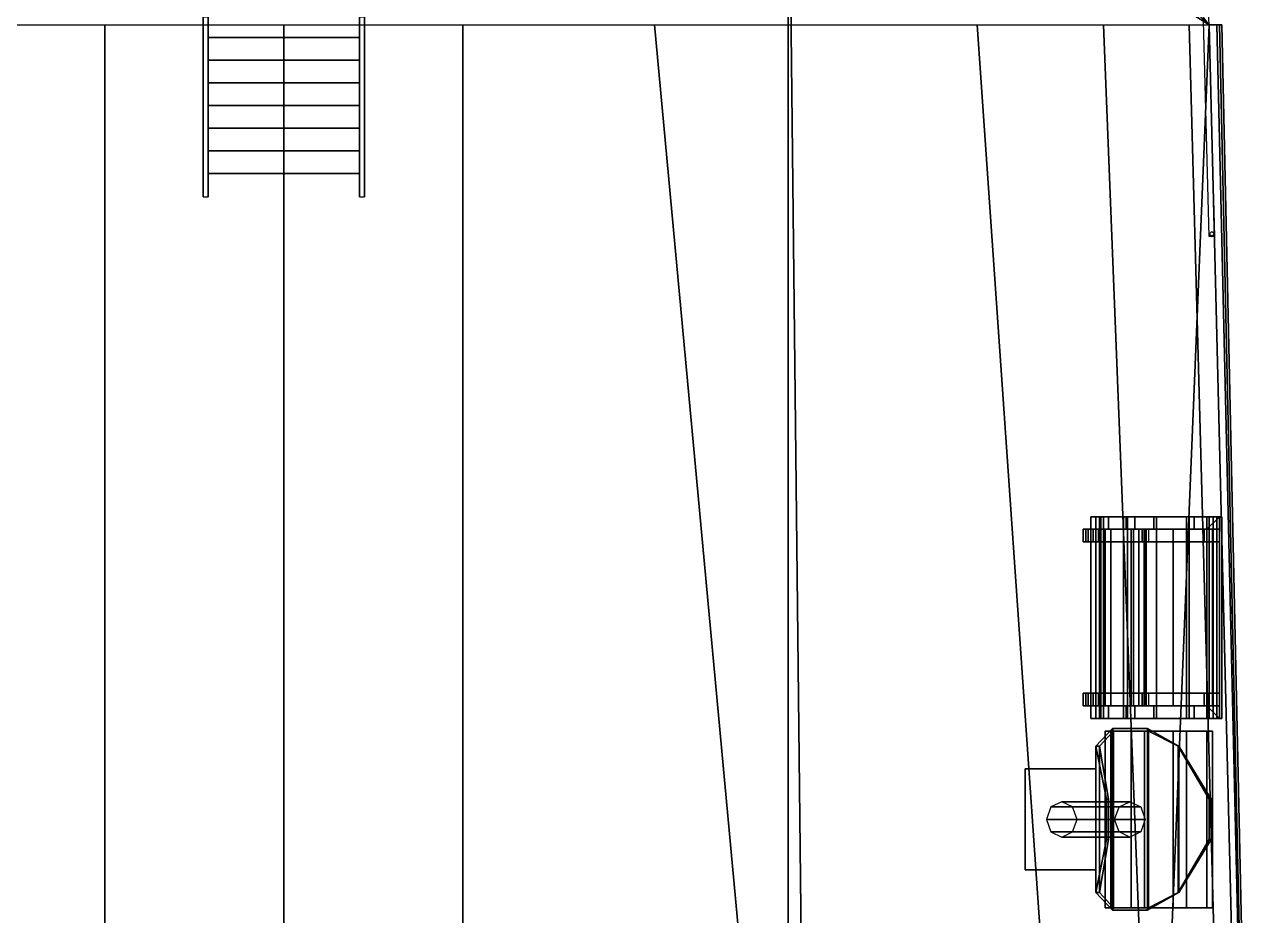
# Model space of a CAD drawing. Header units: millimetres. Extents: x -4 to 4, y -37.4 to 54.3.
# Drawn here: x -1.028 to 3.88, y 15.3 to 18.83 of the extents above; entities that cross this region are included whole.
import ezdxf

# ---------------------------------------------------------------- set-up
doc = ezdxf.new("R2010")
doc.units = ezdxf.units.MM
doc.layers.add('r2', color=5, linetype='Continuous')
doc.layers.add('superstructure', color=3, linetype='Continuous')

msp = doc.modelspace()

# ---------------------------------------------------------------- linework, layer by layer
for points in [[(-1.47, 18.83, -2.05), (-0.71, 18.83, -2.23), (-0.71, 11.49, -2.42), (-2.15, 11.49, -2.05)], [(-0.71, 18.83, -2.23), (0, 18.83, -2.38), (0, 11.49, -2.62), (-0.71, 11.49, -2.42)], [(0, 11.49, -2.62), (0, 18.83, -2.38), (0.71, 18.83, -2.23), (0.71, 11.49, -2.42)], [(0.71, 11.49, -2.42), (0.71, 18.83, -2.23), (1.47, 18.83, -2.05), (2.15, 11.49, -2.05)], [(2.15, 11.49, -2.05), (1.47, 18.83, -2.05), (2.75, 18.83, -1.58), (3.26, 11.49, -1.58)], [(3.26, 11.49, -1.58), (2.75, 18.83, -1.58), (3.25, 18.83, -1.23), (3.54, 11.49, -1.23)], [(3.54, 11.49, -1.23), (3.25, 18.83, -1.23), (3.59, 18.83, -0.61), (3.79, 11.49, -0.61)], [(3.79, 11.49, -0.61), (3.59, 18.83, -0.61), (3.71, 18.83), (3.87, 11.49)], [(3.87, 11.49, 1.65), (3.7, 18.83, 1.65), (3.67, 18.83, 1.71), (3.85, 11.49, 1.71)], [(3.88, 11.49, 1.22), (3.72, 18.83, 1.22), (3.7, 18.83, 1.65), (3.87, 11.49, 1.65)], [(3.87, 11.49), (3.71, 18.83), (3.72, 18.83, 0.61), (3.88, 11.49, 0.61)], [(3.88, 11.49, 0.61), (3.72, 18.83, 0.61), (3.72, 18.83, 1.22), (3.88, 11.49, 1.22)], [(3.2, 16.88, 2.63), (3.2348, 16.88, 2.5), (3.2348, 16.08, 2.5), (3.2, 16.08, 2.63)], [(3.22, 16.88, 2.63), (3.25, 16.88, 2.515), (3.235, 16.88, 2.4998), (3.2, 16.88, 2.63)], [(3.22, 16.88, 2.71), (3.2, 16.88, 2.63), (3.2, 16.08, 2.63), (3.22, 16.08, 2.71)], [(3.24, 16.88, 2.71), (3.22, 16.88, 2.63), (3.2, 16.88, 2.63), (3.22, 16.88, 2.71)], [(3.25, 16.88, 2.515), (3.22, 16.88, 2.63), (3.22, 16.08, 2.63), (3.25, 16.08, 2.515)], [(3.22, 16.88, 2.63), (3.24, 16.88, 2.71), (3.24, 16.08, 2.71), (3.22, 16.08, 2.63)], [(3.24, 16.88, 2.71), (3.22, 16.88, 2.71), (3.22, 16.08, 2.71), (3.24, 16.08, 2.71)], [(3.2348, 16.88, 2.5), (3.33, 16.88, 2.4048), (3.33, 16.08, 2.4048), (3.2348, 16.08, 2.5)], [(3.25, 16.88, 2.515), (3.345, 16.88, 2.42), (3.33, 16.88, 2.4048), (3.2348, 16.88, 2.5)], [(3.345, 16.88, 2.42), (3.25, 16.88, 2.515), (3.25, 16.08, 2.515), (3.345, 16.08, 2.42)], [(3.27, 16.88, 2.26), (3.33, 16.88, 2.22), (3.38, 16.88, 1.75), (3.34, 16.88, 1.71)], [(3.34, 16.83, 1.71), (3.27, 16.83, 2.26), (3.27, 16.88, 2.26), (3.34, 16.88, 1.71)], [(3.27, 16.83, 2.26), (3.66, 16.83, 2.26), (3.71, 16.88, 2.26), (3.27, 16.88, 2.26)], [(3.71, 16.88, 2.26), (3.66, 16.88, 2.22), (3.33, 16.88, 2.22), (3.27, 16.88, 2.26)], [(3.33, 16.83, 2.22), (3.66, 16.83, 1.75), (3.66, 16.88, 1.75), (3.33, 16.88, 2.22)], [(3.66, 16.88, 1.75), (3.61, 16.88, 1.75), (3.34, 16.88, 2.1261), (3.33, 16.88, 2.22)], [(3.33, 16.88, 2.4048), (3.46, 16.88, 2.37), (3.46, 16.08, 2.37), (3.33, 16.08, 2.4048)], [(3.345, 16.88, 2.42), (3.46, 16.88, 2.39), (3.46, 16.88, 2.37), (3.33, 16.88, 2.4048)], [(3.33, 16.88, 2.22), (3.66, 16.88, 2.22), (3.66, 16.83, 2.22), (3.33, 16.83, 2.22)], [(3.34, 16.88, 2.1261), (3.61, 16.88, 1.75), (3.61, 16.83, 1.75), (3.34, 16.83, 2.1261)], [(3.3747, 16.88, 1.8), (3.34, 16.88, 2.1261), (3.34, 16.83, 2.1261), (3.3747, 16.83, 1.8)], [(3.34, 16.88, 1.71), (3.38, 16.88, 1.75), (3.66, 16.88, 1.75), (3.71, 16.88, 1.71)], [(3.46, 16.88, 2.39), (3.345, 16.88, 2.42), (3.345, 16.08, 2.42), (3.46, 16.08, 2.39)], [(3.38, 16.88, 1.75), (3.3747, 16.88, 1.8), (3.45, 16.88, 1.8), (3.45, 16.88, 1.75)], [(3.45, 16.88, 1.8), (3.3747, 16.88, 1.8), (3.3747, 16.83, 1.8), (3.45, 16.83, 1.8)], [(3.45, 16.88, 1.75), (3.45, 16.88, 1.8), (3.45, 16.83, 1.8), (3.45, 16.83, 1.75)], [(3.61, 16.88, 1.75), (3.45, 16.88, 1.75), (3.45, 16.83, 1.75), (3.61, 16.83, 1.75)], [(3.58, 16.88, 2.4308), (3.46, 16.88, 2.39), (3.46, 16.08, 2.39), (3.58, 16.08, 2.4308)], [(3.46, 16.88, 2.37), (3.59, 16.88, 2.4048), (3.59, 16.08, 2.4048), (3.46, 16.08, 2.37)], [(3.46, 16.88, 2.39), (3.58, 16.88, 2.4308), (3.59, 16.88, 2.4048), (3.46, 16.88, 2.37)], [(3.67, 16.88, 2.515), (3.58, 16.88, 2.4308), (3.58, 16.08, 2.4308), (3.67, 16.08, 2.515)], [(3.58, 16.88, 2.4308), (3.67, 16.88, 2.515), (3.6852, 16.88, 2.5), (3.59, 16.88, 2.4048)], [(3.59, 16.88, 2.4048), (3.6852, 16.88, 2.5), (3.6852, 16.08, 2.5), (3.59, 16.08, 2.4048)], [(3.66, 16.88, 2.22), (3.66, 16.88, 1.75), (3.66, 16.83, 1.75), (3.66, 16.83, 2.22)], [(3.71, 16.88, 1.71), (3.66, 16.88, 1.75), (3.66, 16.88, 2.22), (3.71, 16.88, 2.26)], [(3.71, 16.08, 2.26), (3.71, 16.88, 2.26), (3.66, 16.83, 2.26), (3.66, 16.13, 2.26)], [(3.7, 16.88, 2.63), (3.67, 16.88, 2.515), (3.67, 16.08, 2.515), (3.7, 16.08, 2.63)], [(3.67, 16.88, 2.515), (3.7, 16.88, 2.63), (3.72, 16.88, 2.63), (3.6852, 16.88, 2.5)], [(3.6852, 16.88, 2.5), (3.72, 16.88, 2.63), (3.72, 16.08, 2.63), (3.6852, 16.08, 2.5)], [(3.72, 16.88, 2.63), (3.7, 16.88, 2.63), (3.7, 16.08, 2.63), (3.72, 16.08, 2.63)], [(3.71, 16.83, 2.22), (3.71, 16.83, 1.71), (3.71, 16.88, 1.71), (3.71, 16.88, 2.26)], [(3.71, 16.13, 2.22), (3.71, 16.83, 2.22), (3.71, 16.88, 2.26), (3.71, 16.08, 2.26)], [(3.17, 16.83, 2.69), (3.17, 16.83, 2.62), (3.17, 16.78, 2.62), (3.17, 16.78, 2.69)], [(3.21, 16.83, 2.62), (3.17, 16.83, 2.62), (3.17, 16.83, 2.69), (3.21, 16.83, 2.67)], [(3.22, 16.83, 2.55), (3.18, 16.83, 2.55), (3.17, 16.83, 2.62), (3.21, 16.83, 2.62)], [(3.17, 16.83, 2.62), (3.18, 16.83, 2.55), (3.18, 16.78, 2.55), (3.17, 16.78, 2.62)], [(3.21, 16.83, 2.67), (3.17, 16.83, 2.69), (3.19, 16.83, 2.73), (3.22, 16.83, 2.71)], [(3.19, 16.83, 2.73), (3.17, 16.83, 2.69), (3.17, 16.78, 2.69), (3.19, 16.78, 2.73)], [(3.18, 16.83, 2.55), (3.23, 16.83, 2.46), (3.23, 16.78, 2.46), (3.18, 16.78, 2.55)], [(3.28, 16.83, 2.46), (3.23, 16.83, 2.46), (3.18, 16.83, 2.55), (3.22, 16.83, 2.55)], [(3.22, 16.83, 2.71), (3.19, 16.83, 2.73), (3.19, 16.78, 2.73), (3.22, 16.78, 2.71)], [(3.21, 16.78, 2.67), (3.21, 16.78, 2.62), (3.21, 16.83, 2.62), (3.21, 16.83, 2.67)], [(3.21, 16.78, 2.62), (3.22, 16.78, 2.55), (3.22, 16.83, 2.55), (3.21, 16.83, 2.62)], [(3.22, 16.78, 2.71), (3.21, 16.78, 2.67), (3.21, 16.83, 2.67), (3.22, 16.83, 2.71)], [(3.22, 16.78, 2.55), (3.28, 16.78, 2.46), (3.28, 16.83, 2.46), (3.22, 16.83, 2.55)], [(3.4033, 16.83, 1.8338), (3.36, 16.83, 1.8), (3.23, 16.83, 2.46), (3.28, 16.83, 2.46)], [(3.23, 16.83, 2.46), (3.36, 16.83, 1.8), (3.36, 16.78, 1.8), (3.23, 16.78, 2.46)], [(3.6605, 16.83, 2.4979), (3.2575, 16.83, 2.551), (3.2795, 16.83, 2.7179), (3.6825, 16.83, 2.6649)], [(3.2795, 16.83, 2.7179), (3.2575, 16.83, 2.551), (3.2575, 16.13, 2.551), (3.2795, 16.13, 2.7179)], [(3.5269, 16.83, 2.3954), (3.36, 16.83, 2.4174), (3.2575, 16.83, 2.551), (3.6605, 16.83, 2.4979)], [(3.2575, 16.83, 2.551), (3.36, 16.83, 2.4174), (3.36, 16.13, 2.4174), (3.2575, 16.13, 2.551)], [(3.38, 16.83, 1.75), (3.33, 16.83, 2.22), (3.27, 16.83, 2.26), (3.34, 16.83, 1.71)], [(3.33, 16.83, 2.22), (3.66, 16.83, 2.22), (3.66, 16.83, 2.26), (3.27, 16.83, 2.26)], [(3.6825, 16.83, 2.6649), (3.2795, 16.83, 2.7179), (3.4131, 16.83, 2.8204), (3.58, 16.83, 2.7985)], [(3.4131, 16.83, 2.8204), (3.2795, 16.83, 2.7179), (3.2795, 16.13, 2.7179), (3.4131, 16.13, 2.8204)], [(3.28, 16.78, 2.46), (3.4033, 16.78, 1.8338), (3.4033, 16.83, 1.8338), (3.28, 16.83, 2.46)], [(3.34, 16.83, 2.1261), (3.61, 16.83, 1.75), (3.66, 16.83, 1.75), (3.33, 16.83, 2.22)], [(3.66, 16.83, 1.75), (3.38, 16.83, 1.75), (3.34, 16.83, 1.71), (3.71, 16.83, 1.71)], [(3.36, 16.83, 1.8), (3.36, 16.83, 1.8), (3.4033, 16.83, 1.8338), (3.43, 16.83, 1.8)], [(3.3688, 16.83, 1.7912), (3.36, 16.83, 1.77), (3.36, 16.13, 1.77), (3.3688, 16.13, 1.7912)], [(3.36, 16.83, 1.77), (3.3688, 16.83, 1.7488), (3.3688, 16.13, 1.7488), (3.36, 16.13, 1.77)], [(3.36, 16.83, 2.4174), (3.5269, 16.83, 2.3954), (3.5269, 16.13, 2.3954), (3.36, 16.13, 2.4174)], [(3.39, 16.83, 1.8), (3.3688, 16.83, 1.7912), (3.3688, 16.13, 1.7912), (3.39, 16.13, 1.8)], [(3.3688, 16.83, 1.7488), (3.39, 16.83, 1.74), (3.39, 16.13, 1.74), (3.3688, 16.13, 1.7488)], [(3.45, 16.83, 1.8), (3.3747, 16.83, 1.8), (3.38, 16.83, 1.75), (3.45, 16.83, 1.75)], [(3.4112, 16.83, 1.7912), (3.39, 16.83, 1.8), (3.39, 16.13, 1.8), (3.4112, 16.13, 1.7912)], [(3.39, 16.83, 1.74), (3.4112, 16.83, 1.7488), (3.4112, 16.13, 1.7488), (3.39, 16.13, 1.74)], [(3.65, 16.83, 2.46), (3.4033, 16.83, 1.8338), (3.4033, 16.78, 1.8338), (3.65, 16.78, 2.46)], [(3.43, 16.83, 1.8), (3.4033, 16.83, 1.8338), (3.65, 16.83, 2.46), (3.71, 16.83, 2.5)], [(3.42, 16.83, 1.77), (3.4112, 16.83, 1.7912), (3.4112, 16.13, 1.7912), (3.42, 16.13, 1.77)], [(3.4112, 16.83, 1.7488), (3.42, 16.83, 1.77), (3.42, 16.13, 1.77), (3.4112, 16.13, 1.7488)], [(3.58, 16.83, 2.7985), (3.4131, 16.83, 2.8204), (3.4131, 16.13, 2.8204), (3.58, 16.13, 2.7985)], [(3.71, 16.78, 2.5), (3.43, 16.78, 1.8), (3.43, 16.83, 1.8), (3.71, 16.83, 2.5)], [(3.5269, 16.83, 2.3954), (3.6605, 16.83, 2.4979), (3.6605, 16.13, 2.4979), (3.5269, 16.13, 2.3954)], [(3.6825, 16.83, 2.6649), (3.58, 16.83, 2.7985), (3.58, 16.13, 2.7985), (3.6825, 16.13, 2.6649)], [(3.71, 16.83, 2.5), (3.65, 16.83, 2.46), (3.71, 16.83, 2.59)], [(3.71, 16.83, 2.59), (3.65, 16.83, 2.46), (3.65, 16.78, 2.46), (3.71, 16.78, 2.59)], [(3.66, 16.83, 2.22), (3.66, 16.83, 1.75), (3.71, 16.83, 1.71), (3.71, 16.83, 2.22)], [(3.66, 16.83, 2.26), (3.66, 16.83, 2.22), (3.66, 16.13, 2.22), (3.66, 16.13, 2.26)], [(3.66, 16.13, 2.22), (3.66, 16.83, 2.22), (3.71, 16.83, 2.22), (3.71, 16.13, 2.22)], [(3.6605, 16.83, 2.4979), (3.6825, 16.83, 2.6649), (3.6825, 16.13, 2.6649), (3.6605, 16.13, 2.4979)], [(3.71, 16.78, 2.59), (3.71, 16.78, 2.5), (3.71, 16.83, 2.5), (3.71, 16.83, 2.59)], [(3.17, 16.78, 2.69), (3.17, 16.78, 2.62), (3.21, 16.78, 2.62), (3.21, 16.78, 2.67)], [(3.17, 16.78, 2.62), (3.18, 16.78, 2.55), (3.22, 16.78, 2.55), (3.21, 16.78, 2.62)], [(3.19, 16.78, 2.73), (3.17, 16.78, 2.69), (3.21, 16.78, 2.67), (3.22, 16.78, 2.71)], [(3.18, 16.78, 2.55), (3.23, 16.78, 2.46), (3.28, 16.78, 2.46), (3.22, 16.78, 2.55)], [(3.23, 16.78, 2.46), (3.36, 16.78, 1.8), (3.4033, 16.78, 1.8338), (3.28, 16.78, 2.46)], [(3.36, 16.78, 1.8), (3.36, 16.78, 1.8), (3.43, 16.78, 1.8), (3.4033, 16.78, 1.8338)], [(3.65, 16.78, 2.46), (3.4033, 16.78, 1.8338), (3.43, 16.78, 1.8), (3.71, 16.78, 2.5)], [(3.71, 16.78, 2.59), (3.65, 16.78, 2.46), (3.71, 16.78, 2.5), (3.71, 16.78, 2.59)], [(3.21, 16.18, 2.62), (3.17, 16.18, 2.62), (3.17, 16.18, 2.69), (3.21, 16.18, 2.67)], [(3.17, 16.18, 2.69), (3.17, 16.18, 2.62), (3.17, 16.13, 2.62), (3.17, 16.13, 2.69)], [(3.22, 16.18, 2.55), (3.18, 16.18, 2.55), (3.17, 16.18, 2.62), (3.21, 16.18, 2.62)], [(3.17, 16.18, 2.62), (3.18, 16.18, 2.55), (3.18, 16.13, 2.55), (3.17, 16.13, 2.62)], [(3.21, 16.18, 2.67), (3.17, 16.18, 2.69), (3.19, 16.18, 2.73), (3.22, 16.18, 2.71)], [(3.19, 16.18, 2.73), (3.17, 16.18, 2.69), (3.17, 16.13, 2.69), (3.19, 16.13, 2.73)], [(3.28, 16.18, 2.46), (3.23, 16.18, 2.46), (3.18, 16.18, 2.55), (3.22, 16.18, 2.55)], [(3.18, 16.18, 2.55), (3.23, 16.18, 2.46), (3.23, 16.13, 2.46), (3.18, 16.13, 2.55)], [(3.22, 16.18, 2.71), (3.19, 16.18, 2.73), (3.19, 16.13, 2.73), (3.22, 16.13, 2.71)], [(3.21, 16.13, 2.67), (3.21, 16.13, 2.62), (3.21, 16.18, 2.62), (3.21, 16.18, 2.67)], [(3.21, 16.13, 2.62), (3.22, 16.13, 2.55), (3.22, 16.18, 2.55), (3.21, 16.18, 2.62)], [(3.22, 16.13, 2.71), (3.21, 16.13, 2.67), (3.21, 16.18, 2.67), (3.22, 16.18, 2.71)], [(3.22, 16.13, 2.55), (3.28, 16.13, 2.46), (3.28, 16.18, 2.46), (3.22, 16.18, 2.55)], [(3.23, 16.18, 2.46), (3.36, 16.18, 1.8), (3.36, 16.13, 1.8), (3.23, 16.13, 2.46)], [(3.4033, 16.18, 1.8338), (3.36, 16.18, 1.8), (3.23, 16.18, 2.46), (3.28, 16.18, 2.46)], [(3.28, 16.13, 2.46), (3.4033, 16.13, 1.8338), (3.4033, 16.18, 1.8338), (3.28, 16.18, 2.46)], [(3.36, 16.18, 1.8), (3.36, 16.18, 1.8), (3.4033, 16.18, 1.8338), (3.43, 16.18, 1.8)], [(3.43, 16.18, 1.8), (3.4033, 16.18, 1.8338), (3.65, 16.18, 2.46), (3.71, 16.18, 2.5)], [(3.65, 16.18, 2.46), (3.4033, 16.18, 1.8338), (3.4033, 16.13, 1.8338), (3.65, 16.13, 2.46)], [(3.71, 16.13, 2.5), (3.43, 16.13, 1.8), (3.43, 16.18, 1.8), (3.71, 16.18, 2.5)], [(3.71, 16.18, 2.59), (3.65, 16.18, 2.46), (3.65, 16.13, 2.46), (3.71, 16.13, 2.59)], [(3.71, 16.18, 2.5), (3.65, 16.18, 2.46), (3.71, 16.18, 2.59)], [(3.71, 16.13, 2.59), (3.71, 16.13, 2.5), (3.71, 16.18, 2.5), (3.71, 16.18, 2.59)], [(3.17, 16.13, 2.69), (3.17, 16.13, 2.62), (3.21, 16.13, 2.62), (3.21, 16.13, 2.67)], [(3.17, 16.13, 2.62), (3.18, 16.13, 2.55), (3.22, 16.13, 2.55), (3.21, 16.13, 2.62)], [(3.19, 16.13, 2.73), (3.17, 16.13, 2.69), (3.21, 16.13, 2.67), (3.22, 16.13, 2.71)], [(3.18, 16.13, 2.55), (3.23, 16.13, 2.46), (3.28, 16.13, 2.46), (3.22, 16.13, 2.55)], [(3.23, 16.13, 2.46), (3.36, 16.13, 1.8), (3.4033, 16.13, 1.8338), (3.28, 16.13, 2.46)], [(3.6825, 16.13, 2.6649), (3.2795, 16.13, 2.7179), (3.2575, 16.13, 2.551), (3.6605, 16.13, 2.4979)], [(3.6605, 16.13, 2.4979), (3.2575, 16.13, 2.551), (3.36, 16.13, 2.4174), (3.5269, 16.13, 2.3954)], [(3.34, 16.08, 1.71), (3.27, 16.08, 2.26), (3.27, 16.13, 2.26), (3.34, 16.13, 1.71)], [(3.27, 16.13, 2.26), (3.33, 16.13, 2.22), (3.38, 16.13, 1.75), (3.34, 16.13, 1.71)], [(3.27, 16.08, 2.26), (3.71, 16.08, 2.26), (3.66, 16.13, 2.26), (3.27, 16.13, 2.26)], [(3.66, 16.13, 2.26), (3.66, 16.13, 2.22), (3.33, 16.13, 2.22), (3.27, 16.13, 2.26)], [(3.58, 16.13, 2.7985), (3.4131, 16.13, 2.8204), (3.2795, 16.13, 2.7179), (3.6825, 16.13, 2.6649)], [(3.66, 16.13, 1.75), (3.61, 16.13, 1.75), (3.34, 16.13, 2.1261), (3.33, 16.13, 2.22)], [(3.33, 16.08, 2.22), (3.66, 16.08, 1.75), (3.66, 16.13, 1.75), (3.33, 16.13, 2.22)], [(3.33, 16.13, 2.22), (3.66, 16.13, 2.22), (3.66, 16.08, 2.22), (3.33, 16.08, 2.22)], [(3.3747, 16.13, 1.8), (3.34, 16.13, 2.1261), (3.34, 16.08, 2.1261), (3.3747, 16.08, 1.8)], [(3.34, 16.13, 2.1261), (3.61, 16.13, 1.75), (3.61, 16.08, 1.75), (3.34, 16.08, 2.1261)], [(3.34, 16.13, 1.71), (3.38, 16.13, 1.75), (3.66, 16.13, 1.75), (3.71, 16.13, 1.71)], [(3.36, 16.13, 1.8), (3.36, 16.13, 1.8), (3.43, 16.13, 1.8), (3.4033, 16.13, 1.8338)], [(3.45, 16.13, 1.8), (3.3747, 16.13, 1.8), (3.3747, 16.08, 1.8), (3.45, 16.08, 1.8)], [(3.38, 16.13, 1.75), (3.3747, 16.13, 1.8), (3.45, 16.13, 1.8), (3.45, 16.13, 1.75)], [(3.65, 16.13, 2.46), (3.4033, 16.13, 1.8338), (3.43, 16.13, 1.8), (3.71, 16.13, 2.5)], [(3.61, 16.13, 1.75), (3.45, 16.13, 1.75), (3.45, 16.08, 1.75), (3.61, 16.08, 1.75)], [(3.45, 16.13, 1.75), (3.45, 16.13, 1.8), (3.45, 16.08, 1.8), (3.45, 16.08, 1.75)], [(3.71, 16.13, 2.59), (3.65, 16.13, 2.46), (3.71, 16.13, 2.5), (3.71, 16.13, 2.59)], [(3.71, 16.13, 1.71), (3.66, 16.13, 1.75), (3.66, 16.13, 2.22), (3.71, 16.13, 2.22)], [(3.66, 16.13, 2.22), (3.66, 16.13, 1.75), (3.66, 16.08, 1.75), (3.66, 16.08, 2.22)], [(3.71, 16.08, 2.26), (3.71, 16.08, 1.71), (3.71, 16.13, 1.71), (3.71, 16.13, 2.22)], [(3.2, 16.08, 2.63), (3.235, 16.08, 2.4998), (3.25, 16.08, 2.515), (3.22, 16.08, 2.63)], [(3.22, 16.08, 2.71), (3.2, 16.08, 2.63), (3.22, 16.08, 2.63), (3.24, 16.08, 2.71)], [(3.2348, 16.08, 2.5), (3.33, 16.08, 2.4048), (3.345, 16.08, 2.42), (3.25, 16.08, 2.515)], [(3.38, 16.08, 1.75), (3.33, 16.08, 2.22), (3.27, 16.08, 2.26), (3.34, 16.08, 1.71)], [(3.33, 16.08, 2.22), (3.66, 16.08, 2.22), (3.71, 16.08, 2.26), (3.27, 16.08, 2.26)], [(3.34, 16.08, 2.1261), (3.61, 16.08, 1.75), (3.66, 16.08, 1.75), (3.33, 16.08, 2.22)], [(3.33, 16.08, 2.4048), (3.46, 16.08, 2.37), (3.46, 16.08, 2.39), (3.345, 16.08, 2.42)], [(3.66, 16.08, 1.75), (3.38, 16.08, 1.75), (3.34, 16.08, 1.71), (3.71, 16.08, 1.71)], [(3.45, 16.08, 1.8), (3.3747, 16.08, 1.8), (3.38, 16.08, 1.75), (3.45, 16.08, 1.75)], [(3.46, 16.08, 2.37), (3.59, 16.08, 2.4048), (3.58, 16.08, 2.4308), (3.46, 16.08, 2.39)], [(3.59, 16.08, 2.4048), (3.6852, 16.08, 2.5), (3.67, 16.08, 2.515), (3.58, 16.08, 2.4308)], [(3.66, 16.08, 2.22), (3.66, 16.08, 1.75), (3.71, 16.08, 1.71), (3.71, 16.08, 2.26)], [(3.6852, 16.08, 2.5), (3.72, 16.08, 2.63), (3.7, 16.08, 2.63), (3.67, 16.08, 2.515)], [(3.2857, 15.32, 2.3688), (3.2205, 15.39, 2.4757), (3.2205, 15.97, 2.4757), (3.2857, 16.04, 2.3688)], [(3.2857, 16.04, 2.3688), (3.2205, 15.97, 2.4757), (3.2341, 15.97, 2.4794), (3.2907, 16.03, 2.3774)], [(3.2907, 16.03, 2.3774), (3.2341, 15.97, 2.4794), (3.2341, 15.39, 2.4794), (3.2907, 15.33, 2.3774)], [(3.6605, 16.03, 2.4179), (3.2575, 16.03, 2.471), (3.2795, 16.03, 2.6379), (3.6825, 16.03, 2.5849)], [(3.2795, 16.03, 2.6379), (3.2575, 16.03, 2.471), (3.2575, 15.33, 2.471), (3.2795, 15.33, 2.6379)], [(3.5269, 16.03, 2.3154), (3.36, 16.03, 2.3374), (3.2575, 16.03, 2.471), (3.6605, 16.03, 2.4179)], [(3.2575, 16.03, 2.471), (3.36, 16.03, 2.3374), (3.36, 15.33, 2.3374), (3.2575, 15.33, 2.471)], [(3.6825, 16.03, 2.5849), (3.2795, 16.03, 2.6379), (3.4131, 16.03, 2.7404), (3.58, 16.03, 2.7185)], [(3.4131, 16.03, 2.7404), (3.2795, 16.03, 2.6379), (3.2795, 15.33, 2.6379), (3.4131, 15.33, 2.7404)], [(3.2857, 16.04, 2.3688), (3.4243, 16.04, 2.2888), (3.4243, 15.32, 2.2888), (3.2857, 15.32, 2.3688)], [(3.4293, 16.03, 2.2974), (3.4243, 16.04, 2.2888), (3.2857, 16.04, 2.3688), (3.2907, 16.03, 2.3774)], [(3.2907, 15.33, 2.3774), (3.4293, 15.33, 2.2974), (3.4293, 16.03, 2.2974), (3.2907, 16.03, 2.3774)], [(3.36, 16.03, 2.3374), (3.5269, 16.03, 2.3154), (3.5269, 15.33, 2.3154), (3.36, 15.33, 2.3374)], [(3.58, 16.03, 2.7185), (3.4131, 16.03, 2.7404), (3.4131, 15.33, 2.7404), (3.58, 15.33, 2.7185)], [(3.4243, 16.04, 2.2888), (3.5495, 15.97, 2.2857), (3.5495, 15.39, 2.2857), (3.4243, 15.32, 2.2888)], [(3.5459, 15.97, 2.2994), (3.5495, 15.97, 2.2857), (3.4243, 16.04, 2.2888), (3.4293, 16.03, 2.2974)], [(3.4293, 15.33, 2.2974), (3.5459, 15.39, 2.2994), (3.5459, 15.97, 2.2994), (3.4293, 16.03, 2.2974)], [(3.5269, 16.03, 2.3154), (3.6605, 16.03, 2.4179), (3.6605, 15.33, 2.4179), (3.5269, 15.33, 2.3154)], [(3.6825, 16.03, 2.5849), (3.58, 16.03, 2.7185), (3.58, 15.33, 2.7185), (3.6825, 15.33, 2.5849)], [(3.6605, 16.03, 2.4179), (3.6825, 16.03, 2.5849), (3.6825, 15.33, 2.5849), (3.6605, 15.33, 2.4179)], [(3.2205, 15.39, 2.4757), (3.2622, 15.6, 2.6479), (3.2622, 15.76, 2.6479), (3.2205, 15.97, 2.4757)], [(3.2205, 15.97, 2.4757), (3.2622, 15.76, 2.6479), (3.2708, 15.76, 2.6429), (3.2341, 15.97, 2.4794)], [(3.2341, 15.97, 2.4794), (3.2708, 15.76, 2.6429), (3.2708, 15.6, 2.6429), (3.2341, 15.39, 2.4794)], [(3.5459, 15.39, 2.2994), (3.6692, 15.6, 2.4129), (3.6692, 15.76, 2.4129), (3.5459, 15.97, 2.2994)], [(3.6692, 15.76, 2.4129), (3.6778, 15.76, 2.4079), (3.5495, 15.97, 2.2857), (3.5459, 15.97, 2.2994)], [(3.5495, 15.97, 2.2857), (3.6778, 15.76, 2.4079), (3.6778, 15.6, 2.4079), (3.5495, 15.39, 2.2857)], [(3.22, 15.88, 1.9), (3.22, 15.88, 1.71), (2.94, 15.88, 1.71), (2.94, 15.88, 1.9)], [(2.94, 15.48, 1.9), (3.22, 15.48, 1.9), (3.22, 15.88, 1.9), (2.94, 15.88, 1.9)], [(2.94, 15.88, 1.9), (2.94, 15.88, 1.71), (2.94, 15.48, 1.71), (2.94, 15.48, 1.9)], [(3.22, 15.48, 1.9), (3.22, 15.48, 1.71), (3.22, 15.88, 1.71), (3.22, 15.88, 1.9)], [(3.2708, 15.76, 2.6429), (3.2622, 15.76, 2.6479), (3.2622, 15.6, 2.6479), (3.2708, 15.6, 2.6429)], [(3.6692, 15.6, 2.4129), (3.6778, 15.6, 2.4079), (3.6778, 15.76, 2.4079), (3.6692, 15.76, 2.4129)], [(3.0421, 15.7295, 1.8859), (3.0244, 15.68, 1.8961), (3.2944, 15.68, 2.3638), (3.3121, 15.7295, 2.3535)], [(3.085, 15.75, 1.8611), (3.0421, 15.7295, 1.8859), (3.3121, 15.7295, 2.3535), (3.355, 15.75, 2.3288)], [(3.1279, 15.7295, 1.8364), (3.085, 15.75, 1.8611), (3.355, 15.75, 2.3288), (3.3979, 15.7295, 2.304)], [(3.1456, 15.68, 1.8261), (3.1279, 15.7295, 1.8364), (3.3979, 15.7295, 2.304), (3.4156, 15.68, 2.2938)], [(3.0244, 15.68, 1.8961), (3.0421, 15.6305, 1.8859), (3.3121, 15.6305, 2.3535), (3.2944, 15.68, 2.3638)], [(3.1279, 15.6305, 1.8364), (3.1456, 15.68, 1.8261), (3.4156, 15.68, 2.2938), (3.3979, 15.6305, 2.304)], [(3.0421, 15.6305, 1.8859), (3.085, 15.61, 1.8611), (3.355, 15.61, 2.3288), (3.3121, 15.6305, 2.3535)], [(3.085, 15.61, 1.8611), (3.1279, 15.6305, 1.8364), (3.3979, 15.6305, 2.304), (3.355, 15.61, 2.3288)], [(3.2708, 15.6, 2.6429), (3.2622, 15.6, 2.6479), (3.2205, 15.39, 2.4757), (3.2341, 15.39, 2.4794)], [(3.5495, 15.39, 2.2857), (3.6778, 15.6, 2.4079), (3.6692, 15.6, 2.4129), (3.5459, 15.39, 2.2994)], [(2.94, 15.48, 1.71), (3.22, 15.48, 1.71), (3.22, 15.48, 1.9), (2.94, 15.48, 1.9)], [(3.2341, 15.39, 2.4794), (3.2205, 15.39, 2.4757), (3.2857, 15.32, 2.3688), (3.2907, 15.33, 2.3774)], [(3.4243, 15.32, 2.2888), (3.5495, 15.39, 2.2857), (3.5459, 15.39, 2.2994), (3.4293, 15.33, 2.2974)], [(3.6825, 15.33, 2.5849), (3.2795, 15.33, 2.6379), (3.2575, 15.33, 2.471), (3.6605, 15.33, 2.4179)], [(3.6605, 15.33, 2.4179), (3.2575, 15.33, 2.471), (3.36, 15.33, 2.3374), (3.5269, 15.33, 2.3154)], [(3.58, 15.33, 2.7185), (3.4131, 15.33, 2.7404), (3.2795, 15.33, 2.6379), (3.6825, 15.33, 2.5849)], [(3.2857, 15.32, 2.3688), (3.4243, 15.32, 2.2888), (3.4293, 15.33, 2.2974), (3.2907, 15.33, 2.3774)]]:
    msp.add_3dface(points)
at = {"layer": 'r2'}
for points in [[(3.67, 17.99, 2.21), (3.63, 19.5, 2.21), (3.65, 19.5, 2.21), (3.69, 17.99, 2.21)], [(3.67, 17.99, 2.71), (3.63, 19.5, 2.71), (3.65, 19.5, 2.71), (3.69, 17.99, 2.71)], [(3.67, 18, 1.71), (3.68, 18.01, 1.71), (3.68, 18.01, 2.71), (3.67, 18, 2.71)], [(3.68, 17.99, 1.71), (3.67, 18, 1.71), (3.67, 18, 2.71), (3.68, 17.99, 2.71)], [(3.68, 18.01, 1.71), (3.69, 18, 1.71), (3.69, 18, 2.71), (3.68, 18.01, 2.71)], [(3.69, 18, 1.71), (3.68, 17.99, 1.71), (3.68, 17.99, 2.71), (3.69, 18, 2.71)]]:
    msp.add_3dface(points, dxfattribs=at)
at = {"layer": 'superstructure'}
for points in [[(3.67, 18.83, 1.71), (3.67, 18.83, 1.71), (2.5, 20.38, 1.71), (2.3536, 20.0264, 1.71)], [(3.67, 18.83, 1.71), (3.67, 18.83, 1.71), (2.3536, 20.0264, 1.71), (2, 19.88, 1.71)], [(-2, 19.88, 2.81), (-2, -9.98, 2.81), (2, -9.98, 2.81), (2, 19.88, 2.81)], [(2, -9.98, 2.81), (2, -9.98, 1.71), (2, 19.88, 1.71), (2, 19.88, 2.81)], [(2.15, 6.22, 1.71), (3.15, 6.22, 1.71), (3.67, 18.83, 1.71), (2, 19.88, 1.71)], [(2, -9.98, 1.71), (2.15, 5.08, 1.71), (2.15, 6.22, 1.71), (2, 19.88, 1.71)], [(-0.32, 19.08, 4.09), (-0.32, 18.3679, 2.81), (-0.32, 18.1479, 2.81), (-0.32, 18.86, 4.09)], [(-0.3, 18.1479, 2.81), (-0.3, 18.3679, 2.81), (-0.3, 19.08, 4.09), (-0.3, 18.86, 4.09)], [(0.3, 19.08, 4.09), (0.3, 18.3679, 2.81), (0.3, 18.1479, 2.81), (0.3, 18.86, 4.09)], [(0.32, 18.1479, 2.81), (0.32, 18.3679, 2.81), (0.32, 19.08, 4.09), (0.32, 18.86, 4.09)], [(0.3, 18.78, 3.9), (0.3, 18.96, 3.9), (-0.3, 18.96, 3.9), (-0.3, 18.78, 3.9)], [(-0.32, 18.86, 4.09), (-0.32, 18.1479, 2.81), (-0.3, 18.1479, 2.81), (-0.3, 18.86, 4.09)], [(0.3, 18.69, 3.74), (0.3, 18.87, 3.74), (-0.3, 18.87, 3.74), (-0.3, 18.69, 3.74)], [(0.3, 18.86, 4.09), (0.3, 18.1479, 2.81), (0.32, 18.1479, 2.81), (0.32, 18.86, 4.09)], [(3.15, 6.22, 1.71), (3.85, 11.49, 1.71), (3.67, 18.83, 1.71), (3.15, 6.22, 1.71)], [(0.3, 18.6, 3.58), (0.3, 18.78, 3.58), (-0.3, 18.78, 3.58), (-0.3, 18.6, 3.58)], [(-0.3, 18.78, 3.9), (-0.3, 18.78, 3.87), (0.3, 18.78, 3.87), (0.3, 18.78, 3.9)], [(0.3, 18.51, 3.42), (0.3, 18.69, 3.42), (-0.3, 18.69, 3.42), (-0.3, 18.51, 3.42)], [(-0.3, 18.69, 3.74), (-0.3, 18.69, 3.71), (0.3, 18.69, 3.71), (0.3, 18.69, 3.74)], [(0.3, 18.42, 3.26), (0.3, 18.6, 3.26), (-0.3, 18.6, 3.26), (-0.3, 18.42, 3.26)], [(-0.3, 18.6, 3.58), (-0.3, 18.6, 3.55), (0.3, 18.6, 3.55), (0.3, 18.6, 3.58)], [(0.3, 18.33, 3.1), (0.3, 18.51, 3.1), (-0.3, 18.51, 3.1), (-0.3, 18.33, 3.1)], [(-0.3, 18.51, 3.42), (-0.3, 18.51, 3.39), (0.3, 18.51, 3.39), (0.3, 18.51, 3.42)], [(0.3, 18.24, 2.94), (0.3, 18.42, 2.94), (-0.3, 18.42, 2.94), (-0.3, 18.24, 2.94)], [(-0.3, 18.42, 3.26), (-0.3, 18.42, 3.23), (0.3, 18.42, 3.23), (0.3, 18.42, 3.26)], [(-0.3, 18.33, 3.1), (-0.3, 18.33, 3.07), (0.3, 18.33, 3.07), (0.3, 18.33, 3.1)], [(-0.3, 18.24, 2.94), (-0.3, 18.24, 2.91), (0.3, 18.24, 2.91), (0.3, 18.24, 2.94)]]:
    msp.add_3dface(points, dxfattribs=at)

doc.saveas('drawing.dxf')
